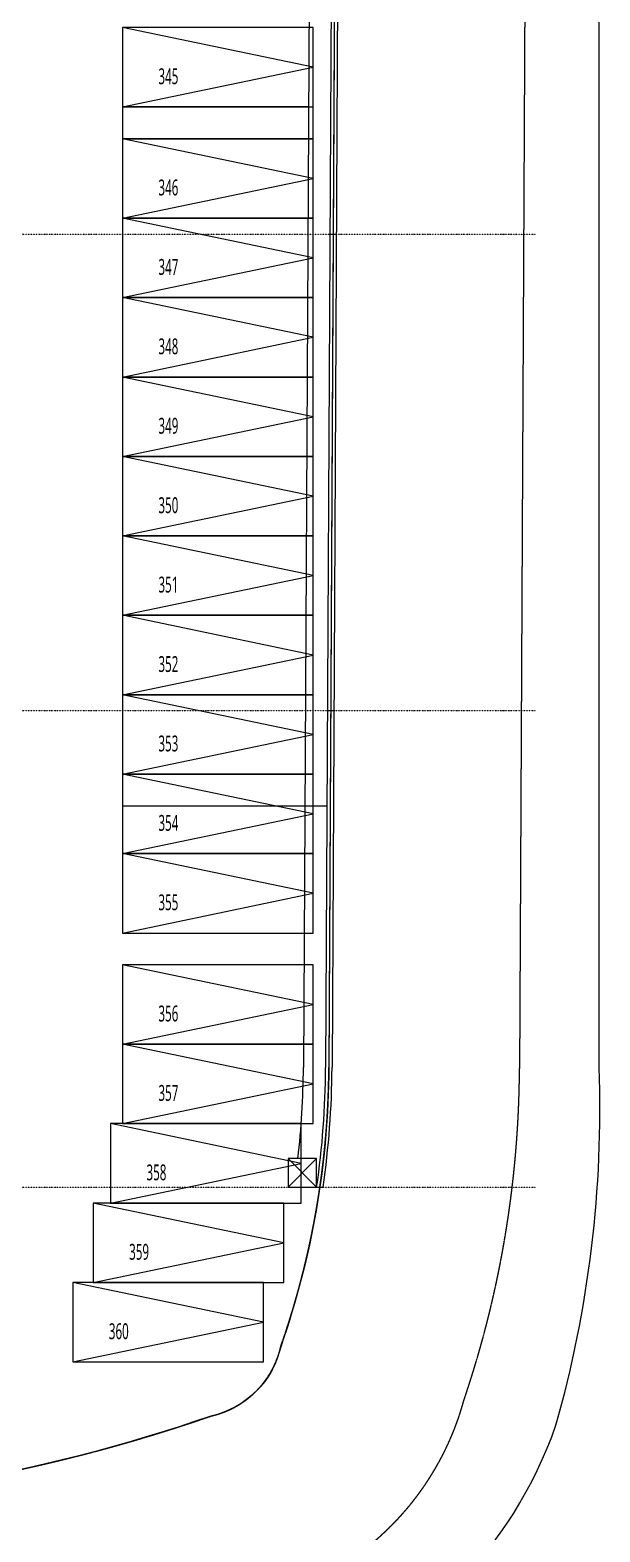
# Model space of a CAD drawing. Extents: x -76427 to 292734, y -42117 to 131250.
# Drawn here: x 274690 to 292623, y -10852 to 36422 of the extents above; entities that cross this region are included whole.
import ezdxf

# ---------------------------------------------------------------- set-up
doc = ezdxf.new("R2010")
doc.units = 0
doc.header["$LTSCALE"] = 10
for name, pattern in [('H12PL1$0$CENTERK4', [0.3582, 0.3333, -0.0083, 0.0083, -0.0083]), ('H12PL1$0$JJP_三點線', [0.9, 0.3, -0.15, 0, -0.15, 0, -0.15, 0, -0.15]), ('XFM7P10ICA$0$H12PL1$0$JJP_三點線', [0.9, 0.3, -0.15, 0, -0.15, 0, -0.15, 0, -0.15])]:
    doc.linetypes.add(name, pattern=pattern)
for name, color, linetype in [('H12PL1$0$L10_14_DOURO', 252, 'Continuous'), ('H12PL1$0$L10_14_PKG', 252, 'Continuous'), ('H12PL1$0$L10_14_PKG-NN', 252, 'Continuous'), ('H12PL1$0$L10_14_SIKICHI', 252, 'Continuous'), ('H12PL1$0$L10_14_SITE', 252, 'Continuous'), ('H12PL1$0$L10_14_SUGATA3', 252, 'Continuous'), ('H12PL1$0$S-GRID', 252, 'Continuous'), ('XFM7P10ICA$0$H12PL1$0$L-ROAD', 252, 'Continuous'), ('XFM7P10ICA$0$H12PL1$0$S-GRID', 252, 'Continuous')]:
    doc.layers.add(name, color=color, linetype=linetype)
doc.styles.add('H12PL1$0$Standard', font='', dxfattribs={"width": 0.8})
doc.styles.get('H12PL1$0$Standard').set_extended_font_data('Microsoft JhengHei')

# ---------------------------------------------------------------- blocks, each defined once
blk = doc.blocks.new('XFM7P10ICA$0$H12PL1')
at = {"layer": 'XFM7P10ICA$0$H12PL1$0$L-ROAD', "lineweight": 0, "flags": 128}
blk.add_lwpolyline([(262150, 62500), (284398.49, 62500.86), (284091.79, 3765.52, -0.08283938), (282586.35, -4991.7, -0.29143349), (280381.71, -7203.3, -0.08359873), (263352.82, -10066.2), (261700, -10064.17), (261700, -553.81), (263750, -550), (263750, 30550), (262150, 30550)], format="xyb", close=True, dxfattribs=at)
at = {"layer": 'XFM7P10ICA$0$H12PL1$0$S-GRID', "linetype": 'XFM7P10ICA$0$H12PL1$0$JJP_三點線', "lineweight": 0}
for p, q in [((-29000, 30000), (289600, 30000)), ((289600, 30000), (290600, 30000)), ((-29000, 15000), (289600, 15000)), ((289600, 15000), (290600, 15000)), ((-29000, 0), (289600, 0)), ((289600, 0), (290600, 0))]:
    blk.add_line(p, q, dxfattribs=at)
blk = doc.blocks.new('XFM7P10ICA')
blk.add_blockref('XFM7P10ICA$0$H12PL1', (0, 0))
blk = doc.blocks.new('H12PL1')
at = {"layer": 'H12PL1$0$L10_14_DOURO', "lineweight": 0}
blk.add_line((292600, 3771.7), (292600, 96500), dxfattribs=at)
for centre, radius, start, end in [((256027.46, 2483.32), 36595.22, 344.178255, 2.017589), ((278398.88, -3020.19), 13594.68, 289.315867, 340.785832)]:
    blk.add_arc(centre, radius, start, end, dxfattribs=at)
at = {"layer": 'H12PL1$0$L10_14_PKG', "lineweight": 0, "flags": 128}
for points in [[(277600, 34000), (283600, 35250), (277600, 36500)], [(277600, 30500), (283600, 31750), (277600, 33000)], [(277600, 28000), (283600, 29250), (277600, 30500)], [(277600, 25500), (283600, 26750), (277600, 28000)], [(277600, 23000), (283600, 24250), (277600, 25500)], [(277600, 20500), (283600, 21750), (277600, 23000)], [(277600, 18000), (283600, 19250), (277600, 20500)], [(277600, 15500), (283600, 16750), (277600, 18000)], [(277600, 13000), (283600, 14250), (277600, 15500)], [(277600, 10500), (283600, 11750), (277600, 13000)], [(277600, 8000), (283600, 9250), (277600, 10500)], [(277600, 4500), (283600, 5750), (277600, 7000)], [(277600, 2000), (283600, 3250), (277600, 4500)], [(277224.46, -500), (283224.46, 750), (277224.46, 2000)], [(276678.34, -3000), (282678.34, -1750), (276678.34, -500)], [(276039.47, -5500), (282039.47, -4250), (276039.47, -3000)]]:
    blk.add_lwpolyline(points, dxfattribs=at)
for points in [[(277600, 34000), (283600, 34000), (283600, 36500), (277600, 36500)], [(277600, 30500), (283600, 30500), (283600, 33000), (277600, 33000)], [(277600, 28000), (283600, 28000), (283600, 30500), (277600, 30500)], [(277600, 25500), (283600, 25500), (283600, 28000), (277600, 28000)], [(277600, 23000), (283600, 23000), (283600, 25500), (277600, 25500)], [(277600, 20500), (283600, 20500), (283600, 23000), (277600, 23000)], [(277600, 18000), (283600, 18000), (283600, 20500), (277600, 20500)], [(277600, 15500), (283600, 15500), (283600, 18000), (277600, 18000)], [(277600, 13000), (283600, 13000), (283600, 15500), (277600, 15500)], [(277600, 10500), (283600, 10500), (283600, 13000), (277600, 13000)], [(277600, 8000), (283600, 8000), (283600, 10500), (277600, 10500)], [(277600, 4500), (283600, 4500), (283600, 7000), (277600, 7000)], [(277600, 2000), (283600, 2000), (283600, 4500), (277600, 4500)], [(277224.46, -500), (283224.46, -500), (283224.46, 2000), (277224.46, 2000)], [(276678.34, -3000), (282678.34, -3000), (282678.34, -500), (276678.34, -500)], [(276039.47, -5500), (282039.47, -5500), (282039.47, -3000), (276039.47, -3000)]]:
    blk.add_lwpolyline(points, close=True, dxfattribs=at)
at = {"layer": 'H12PL1$0$L10_14_SIKICHI', "linetype": 'H12PL1$0$CENTERK4', "lineweight": 0}
for p, q in [((290616.8, 109970.49), (290091.71, 3735.86)), ((284623.03, 105500), (284091.79, 3765.52))]:
    blk.add_line(p, q, dxfattribs=at)
for centre, radius, start, end in [((257092.12, 3898.97), 27000, 340.774678, 359.716815), ((257092.12, 3898.97), 33000, 341.254225, 359.716808), ((279747.99, -4366.92), 2906.31, 282.594394, 347.585959), ((279747.99, -4366.92), 8906.31, 285.329535, 344.772164), ((263365.65, 41933.84), 52000.04, 269.985858, 289.100829)]:
    blk.add_arc(centre, radius, start, end, dxfattribs=at)
at = {"layer": 'H12PL1$0$L10_14_SITE', "lineweight": 0}
for p, q in [((284624.86, 86700), (284191.79, 3765.01)), ((284423.81, 86500), (283991.79, 3766.03)), ((284128.78, 30000), (284328.78, 30000)), ((284050.45, 15000), (284250.45, 15000)), ((283600, 12000), (284034.79, 12000))]:
    blk.add_line(p, q, dxfattribs=at)
at = {"layer": 'H12PL1$0$L10_14_SITE', "lineweight": 0, "flags": 128}
for points in [[(283449.66, 34000), (277600, 34000), (277600, 33000), (283600, 33000), (283600, 34000)], [(283340, 13000), (277600, 13000), (277600, 12000), (283600, 12000), (283600, 13000)]]:
    blk.add_lwpolyline(points, dxfattribs=at)
at = {"layer": 'H12PL1$0$L10_14_SITE', "lineweight": 0}
for radius, start, end in [(26200, 353.427267, 359.717057), (26900, 351.66602, 359.716844), (27100, 351.727958, 359.716785)]:
    blk.add_arc((257092.12, 3898.97), radius, start, end, dxfattribs=at)
at = {"layer": 'H12PL1$0$L10_14_SUGATA3', "lineweight": 0}
for p, q in [((283583.09, 59552.35), (283291.8, 3769.58)), ((282808.05, 0), (283708.05, 900)), ((282808.05, 900), (283708.05, 0)), ((283708.05, 0), (283910.17, 0))]:
    blk.add_line(p, q, dxfattribs=at)
at = {"layer": 'H12PL1$0$L10_14_SUGATA3', "lineweight": 0, "flags": 128}
blk.add_lwpolyline([(282808.05, 0), (283708.05, 0), (283708.05, 900), (282808.05, 900)], close=True, dxfattribs=at)
at = {"layer": 'H12PL1$0$S-GRID', "linetype": 'H12PL1$0$JJP_三點線', "lineweight": 0}
for p, q in [((-29000, 30000), (289600, 30000)), ((289600, 30000), (290600, 30000)), ((-29000, 15000), (289600, 15000)), ((289600, 15000), (290600, 15000)), ((-29000, 0), (289600, 0)), ((289600, 0), (290600, 0))]:
    blk.add_line(p, q, dxfattribs=at)
at = {"layer": 'H12PL1$0$L10_14_PKG-NN', "linetype": 'Continuous', "lineweight": 0, "char_height": 500, "attachment_point": 7, "style": 'H12PL1$0$Standard'}
for s, insert in [('\\A1;{\\W0.56;345}', (278730.53, 34709.79)), ('\\A1;{\\W0.56;346}', (278730.53, 31209.79)), ('\\A1;{\\W0.56;347}', (278730.53, 28709.79)), ('\\A1;{\\W0.56;348}', (278730.53, 26209.79)), ('\\A1;{\\W0.56;349}', (278730.53, 23709.79)), ('\\A1;{\\W0.56;350}', (278730.53, 21209.79)), ('\\A1;{\\W0.56;351}', (278730.53, 18709.79)), ('\\A1;{\\W0.56;352}', (278730.53, 16209.79)), ('\\A1;{\\W0.56;353}', (278730.53, 13709.79)), ('\\A1;{\\W0.56;354}', (278730.53, 11209.79)), ('\\A1;{\\W0.56;355}', (278730.53, 8709.79)), ('\\A1;{\\W0.56;356}', (278730.53, 5209.79)), ('\\A1;{\\W0.56;357}', (278730.53, 2709.79)), ('\\A1;{\\W0.56;358}', (278355, 209.79)), ('\\A1;{\\W0.56;359}', (277808.87, -2290.21)), ('\\A1;{\\W0.56;360}', (277170.01, -4790.21))]:
    blk.add_mtext(s, dxfattribs=dict(at, insert=insert))

msp = doc.modelspace()

# ---------------------------------------------------------------- block references
msp.add_blockref('XFM7P10ICA', (0, 0))

# ---------------------------------------------------------------- next in the draw order: block references
msp.add_blockref('H12PL1', (0, 0))

doc.saveas('drawing.dxf')
